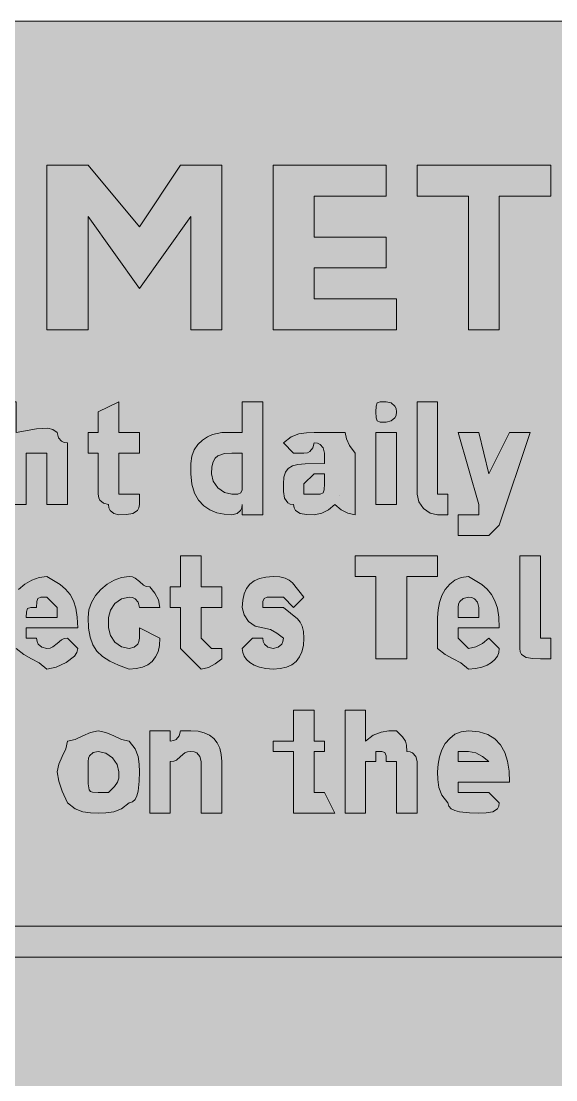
# Model space of a CAD drawing. Header units: metres. Extents: x 9 to 558, y 12 to 259.
# Drawn here: x 283.4 to 345.8, y 135.9 to 259.4 of the extents above; entities that cross this region are included whole.
import ezdxf

# ---------------------------------------------------------------- set-up
doc = ezdxf.new("R2010")
doc.units = ezdxf.units.M
for name, color, linetype, true_color in [('FILL_BLACK_000000', 7, 'Continuous', 0x000000), ('FILL_YELLOW_FFFF00', 7, 'Continuous', 0xffff00), ('STROKE_BLACK_000000', 7, 'Continuous', 0x000000)]:
    doc.layers.add(name, color=color, linetype=linetype, true_color=true_color)

msp = doc.modelspace()

# ---------------------------------------------------------------- hatches: boundary and pattern name
at = {"layer": 'FILL_BLACK_000000', "true_color": 0x000000}
h = msp.add_hatch(color=7, dxfattribs=at)
h.dxf.hatch_style = 1
h.paths.add_polyline_path([(291.21, 236.64), (291.21, 223.44), (286.41, 223.44), (286.41, 242.64), (291.21, 242.64), (297.21, 235.44), (302.01, 242.64), (306.81, 242.64), (306.81, 223.44), (303.21, 223.44), (303.21, 236.64), (297.21, 228.24), (291.21, 236.64)])
h = msp.add_hatch(color=7, dxfattribs=at)
h.dxf.hatch_style = 1
h.paths.add_polyline_path([(317.61, 227.04), (327.21, 227.04), (327.21, 223.44), (312.81, 223.44), (312.81, 242.64), (326.01, 242.64), (326.01, 239.04), (317.61, 239.04), (317.61, 234.24), (326.01, 234.24), (326.01, 230.64), (317.61, 230.64), (317.61, 227.04)])
h = msp.add_hatch(color=7, dxfattribs=at)
h.dxf.hatch_style = 1
h.paths.add_polyline_path([(339.21, 223.44), (335.61, 223.44), (335.61, 239.04), (329.61, 239.04), (329.61, 242.64), (345.21, 242.64), (345.21, 239.04), (339.21, 239.04), (339.21, 223.44)])
h = msp.add_hatch(color=7, dxfattribs=at)
h.dxf.hatch_style = 1
h.paths.add_polyline_path([(285.21, 211.89), (286.52, 211.95), (287.11, 211.78), (287.61, 211.44), (287.76, 210.84), (288.12, 210.43), (288.41, 210.29), (288.81, 210.24), (288.81, 207.84), (288.81, 203.04), (286.41, 203.04), (286.41, 207.84), (286.41, 209.04), (285.21, 209.04), (284.01, 209.04), (284.01, 207.84), (284.01, 203.04), (280.41, 203.04), (280.41, 215.04), (282.81, 215.04), (282.81, 211.44), (285.21, 211.89)])
h = msp.add_hatch(color=7, dxfattribs=at)
h.dxf.hatch_style = 1
h.paths.add_polyline_path([(297.21, 211.44), (297.21, 209.04), (294.81, 209.04), (294.81, 205.44), (294.81, 204.24), (296.01, 204.24), (297.21, 204.24), (297.21, 203.04), (297.16, 202.64), (297, 202.35), (296.46, 201.99), (295.69, 201.86), (294.81, 201.84), (294.21, 201.99), (293.8, 202.35), (293.66, 202.64), (293.61, 203.04), (293.01, 203.19), (292.6, 203.55), (292.46, 203.84), (292.41, 204.24), (292.41, 209.04), (291.21, 209.04), (291.21, 211.44), (292.41, 211.44), (292.41, 213.84), (294.81, 215.04), (294.81, 211.44), (297.21, 211.44)])
h = msp.add_hatch(color=7, dxfattribs=at)
h.dxf.hatch_style = 1
h.paths.add_polyline_path([(311.61, 215.04), (311.61, 201.84), (309.21, 201.84), (309.21, 203.04), (309.16, 202.64), (309.02, 202.35), (308.61, 201.99), (308.01, 201.84), (307.11, 201.9), (306.25, 202.08), (305.44, 202.41), (304.71, 202.89), (304.1, 203.54), (303.62, 204.37), (303.32, 205.4), (303.21, 206.64), (303.21, 207.84), (303.32, 208.68), (303.6, 209.41), (304.03, 210.03), (304.56, 210.54), (305.14, 210.93), (305.74, 211.21), (306.81, 211.44), (309.21, 211.44), (309.21, 215.04), (311.61, 215.04)])
h.paths.add_polyline_path([(309.21, 209.04), (308.01, 209.04), (307.13, 209), (306.36, 208.74), (306.05, 208.45), (305.82, 208.03), (305.66, 207.43), (305.61, 206.64), (305.82, 205.76), (306.36, 204.99), (307.13, 204.45), (308.01, 204.24), (308.7, 204.26), (309.06, 204.39), (309.19, 204.75), (309.21, 205.44), (309.21, 207.84), (309.21, 209.04)], flags=16)
h = msp.add_hatch(color=7, dxfattribs=at)
h.dxf.hatch_style = 1
h.paths.add_polyline_path([(327.16, 213.44), (327.02, 213.15), (326.61, 212.79), (326.01, 212.64), (325.32, 212.66), (324.96, 212.79), (324.83, 213.15), (324.81, 213.84), (324.83, 214.53), (324.96, 214.89), (325.32, 215.02), (326.01, 215.04), (326.61, 214.89), (327.02, 214.53), (327.16, 214.24), (327.21, 213.84), (327.16, 213.44)])
h = msp.add_hatch(color=7, dxfattribs=at)
h.dxf.hatch_style = 1
h.paths.add_polyline_path([(332.01, 205.44), (332.01, 204.24), (333.21, 204.24), (333.21, 203.04), (333.21, 201.84), (332.01, 201.84), (331.13, 202.05), (330.36, 202.59), (329.82, 203.36), (329.61, 204.24), (329.61, 215.04), (332.01, 215.04), (332.01, 205.44)])
h = msp.add_hatch(color=7, dxfattribs=at)
h.dxf.hatch_style = 1
h.paths.add_polyline_path([(318.66, 209.64), (318.3, 210.05), (318.01, 210.19), (317.61, 210.24), (317.46, 209.64), (317.1, 209.23), (316.81, 209.09), (316.41, 209.04), (315.21, 209.04), (314.01, 210.24), (314.91, 210.93), (315.81, 211.29), (316.71, 211.42), (317.61, 211.44), (321.21, 211.44), (321.36, 210.69), (321.72, 209.92), (322.41, 209.04), (322.41, 204.24), (322.41, 201.84), (321.53, 202.03), (320.76, 202.44), (320.01, 203.04), (319.26, 202.44), (318.49, 202.03), (317.61, 201.84), (316.73, 201.86), (315.96, 201.99), (315.42, 202.35), (315.26, 202.64), (315.21, 203.04), (314.81, 203.09), (314.52, 203.25), (314.16, 203.79), (314.03, 204.56), (314.01, 205.44), (314.07, 206.23), (314.25, 206.83), (314.58, 207.25), (315.06, 207.54), (315.71, 207.71), (316.54, 207.8), (318.81, 207.84), (318.81, 209.04), (318.66, 209.64)])
h.paths.add_polyline_path([(317.61, 204.24), (318.3, 204.26), (318.66, 204.39), (318.79, 204.75), (318.81, 205.44), (318.81, 206.64), (317.61, 206.64), (316.41, 205.44), (316.41, 204.24), (317.61, 204.24)], flags=16)
h = msp.add_hatch(color=7, dxfattribs=at)
h.dxf.hatch_style = 1
h.paths.add_polyline_path([(324.81, 203.04), (324.81, 211.44), (327.21, 211.44), (327.21, 203.04), (324.81, 203.04)])
h = msp.add_hatch(color=7, dxfattribs=at)
h.dxf.hatch_style = 1
h.paths.add_polyline_path([(339.21, 200.64), (338.01, 199.44), (334.41, 199.44), (334.41, 201.84), (335.61, 201.84), (336.81, 201.84), (336.81, 203.04), (334.41, 211.44), (336.81, 211.44), (338.01, 206.64), (340.41, 211.44), (342.81, 211.44), (339.21, 200.64)])
h = msp.add_hatch(color=7, dxfattribs=at)
h.dxf.hatch_style = 1
h.paths.add_polyline_path([(306.81, 191.04), (304.41, 191.04), (304.41, 187.44), (305.61, 186.24), (306.81, 186.24), (306.81, 185.04), (306.06, 184.44), (305.29, 184.03), (304.41, 183.84), (303.21, 185.04), (302.01, 186.24), (302.01, 191.04), (300.81, 191.04), (300.81, 193.44), (302.01, 193.44), (302.01, 197.04), (304.41, 197.04), (304.41, 193.44), (306.81, 193.44), (306.81, 191.04)])
h = msp.add_hatch(color=7, dxfattribs=at)
h.dxf.hatch_style = 1
h.paths.add_polyline_path([(328.41, 185.04), (324.81, 185.04), (324.81, 194.64), (322.41, 194.64), (322.41, 197.04), (332.01, 197.04), (332.01, 194.64), (328.41, 194.64), (328.41, 185.04)])
h = msp.add_hatch(color=7, dxfattribs=at)
h.dxf.hatch_style = 1
h.paths.add_polyline_path([(344.01, 187.44), (345.21, 187.44), (345.21, 185.04), (344.01, 185.04), (343.13, 185.06), (342.36, 185.19), (341.82, 185.55), (341.66, 185.84), (341.61, 186.24), (341.61, 197.04), (344.01, 197.04), (344.01, 187.44)])
h = msp.add_hatch(color=7, dxfattribs=at)
h.dxf.hatch_style = 1
h.paths.add_polyline_path([(284.01, 187.44), (285.21, 187.44), (285.26, 187.04), (285.4, 186.75), (285.81, 186.39), (286.41, 186.24), (286.81, 186.29), (287.12, 186.43), (287.61, 186.84), (288.1, 187.25), (288.41, 187.39), (288.81, 187.44), (290.01, 186.24), (289.9, 185.79), (289.62, 185.36), (288.66, 184.59), (287.48, 184.05), (286.41, 183.84), (285.51, 184.55), (284.61, 185.04), (283.71, 185.53), (282.81, 186.24), (282.12, 186.97), (281.76, 187.59), (281.63, 188.43), (281.61, 189.84), (281.72, 190.74), (282.02, 191.6), (282.5, 192.41), (283.11, 193.14), (283.84, 193.75), (284.65, 194.23), (285.51, 194.53), (286.41, 194.64), (287.98, 193.7), (288.6, 193.16), (289.11, 192.54), (289.5, 191.8), (289.78, 190.93), (289.95, 189.88), (290.01, 188.64), (284.01, 188.64), (284.01, 187.44)])
h.paths.add_polyline_path([(287.61, 191.04), (286.41, 192.24), (285.72, 192.22), (285.36, 192.09), (285.23, 191.73), (285.21, 191.04), (284.52, 191.02), (284.16, 190.89), (284.03, 190.53), (284.01, 189.84), (287.61, 189.84), (287.61, 191.04)], flags=16)
h = msp.add_hatch(color=7, dxfattribs=at)
h.dxf.hatch_style = 1
h.paths.add_polyline_path([(296.41, 194.59), (296.72, 194.45), (297.21, 194.04), (297.7, 193.63), (298.01, 193.49), (298.41, 193.44), (299.01, 192.69), (299.42, 191.92), (299.61, 191.04), (297.21, 191.04), (297.06, 191.64), (296.7, 192.05), (296.41, 192.19), (296.01, 192.24), (295.13, 192.03), (294.36, 191.49), (293.82, 190.72), (293.61, 189.84), (293.61, 188.64), (293.82, 187.76), (294.36, 186.99), (295.13, 186.45), (296.01, 186.24), (296.61, 186.39), (297.02, 186.75), (297.16, 187.04), (297.21, 187.44), (297.21, 188.64), (299.61, 187.44), (299.55, 186.6), (299.38, 185.87), (299.1, 185.25), (298.71, 184.74), (298.2, 184.35), (297.58, 184.07), (296.85, 183.9), (296.01, 183.84), (294.77, 184.29), (293.74, 184.78), (292.91, 185.32), (292.26, 185.94), (291.78, 186.68), (291.45, 187.55), (291.27, 188.6), (291.21, 189.84), (291.32, 190.74), (291.62, 191.6), (292.1, 192.41), (292.71, 193.14), (293.44, 193.75), (294.25, 194.23), (295.11, 194.53), (296.01, 194.64), (296.41, 194.59)])
h = msp.add_hatch(color=7, dxfattribs=at)
h.dxf.hatch_style = 1
h.paths.add_polyline_path([(316.35, 186.6), (316.18, 185.87), (315.9, 185.25), (315.51, 184.74), (315, 184.35), (314.38, 184.07), (313.65, 183.9), (312.81, 183.84), (311.97, 183.89), (311.23, 184.05), (310.62, 184.28), (310.11, 184.59), (309.72, 184.95), (309.44, 185.36), (309.27, 185.79), (309.21, 186.24), (310.41, 187.44), (311.61, 187.44), (311.66, 187.04), (311.8, 186.75), (312.21, 186.39), (312.81, 186.24), (313.41, 186.39), (313.82, 186.75), (313.96, 187.04), (314.01, 187.44), (313.26, 188.04), (312.49, 188.45), (311.61, 188.64), (310.73, 188.85), (309.96, 189.39), (309.42, 190.16), (309.21, 191.04), (309.27, 191.88), (309.44, 192.61), (309.72, 193.23), (310.11, 193.74), (310.62, 194.13), (311.23, 194.41), (311.97, 194.58), (312.81, 194.64), (313.6, 194.59), (314.22, 194.43), (314.69, 194.2), (315.06, 193.89), (316.41, 192.24), (315.21, 191.04), (314.01, 192.24), (312.81, 192.24), (312.12, 192.22), (311.76, 192.09), (311.63, 191.73), (311.61, 191.04), (314.01, 191.04), (315.66, 189.69), (315.97, 189.32), (316.2, 188.85), (316.36, 188.23), (316.41, 187.44), (316.35, 186.6)])
h = msp.add_hatch(color=7, dxfattribs=at)
h.dxf.hatch_style = 1
h.paths.add_polyline_path([(334.41, 187.44), (335.61, 186.24), (336.49, 186.43), (337.26, 186.84), (338.01, 187.44), (339.21, 186.24), (339.15, 185.79), (338.99, 185.36), (338.7, 184.95), (338.31, 184.59), (337.8, 184.28), (337.18, 184.05), (336.45, 183.89), (335.61, 183.84), (334.71, 184.55), (333.81, 185.04), (332.91, 185.53), (332.01, 186.24), (332.01, 189.84), (332.07, 190.74), (332.23, 191.6), (332.52, 192.41), (332.91, 193.14), (333.42, 193.75), (334.03, 194.23), (334.77, 194.53), (335.61, 194.64), (337.18, 193.7), (337.8, 193.16), (338.31, 192.54), (338.7, 191.8), (338.99, 190.93), (339.15, 189.88), (339.21, 188.64), (334.41, 188.64), (334.41, 187.44)])
h.paths.add_polyline_path([(336.81, 191.04), (336.66, 191.64), (336.3, 192.05), (336.01, 192.19), (335.61, 192.24), (335.01, 192.09), (334.6, 191.73), (334.46, 191.44), (334.41, 191.04), (334.41, 189.84), (336.81, 189.84), (336.81, 191.04)], flags=16)
h = msp.add_hatch(color=7, dxfattribs=at)
h.dxf.hatch_style = 1
h.paths.add_polyline_path([(318.81, 175.44), (318.81, 174.24), (317.61, 174.24), (317.61, 169.44), (318.81, 169.44), (320.01, 167.04), (317.61, 167.04), (315.21, 167.04), (315.21, 169.44), (315.21, 174.24), (312.81, 174.24), (312.81, 175.44), (315.21, 175.44), (315.21, 179.04), (317.61, 179.04), (317.61, 175.44), (318.81, 175.44)])
h = msp.add_hatch(color=7, dxfattribs=at)
h.dxf.hatch_style = 1
h.paths.add_polyline_path([(324.51, 176.13), (325.41, 176.49), (326.31, 176.62), (327.21, 176.64), (327.9, 175.93), (328.26, 175.44), (328.39, 174.95), (328.41, 174.24), (328.81, 174.19), (329.1, 174.05), (329.46, 173.64), (329.61, 173.04), (329.61, 167.04), (327.21, 167.04), (327.21, 173.04), (326.01, 173.04), (325.99, 173.73), (325.86, 174.09), (325.5, 174.22), (324.81, 174.24), (324.81, 173.04), (323.61, 173.04), (323.61, 167.04), (321.21, 167.04), (321.21, 179.04), (323.61, 179.04), (323.61, 175.44), (324.51, 176.13)])
h = msp.add_hatch(color=7, dxfattribs=at)
h.dxf.hatch_style = 1
h.paths.add_polyline_path([(297.06, 169.59), (296.92, 169.06), (296.7, 168.63), (296.41, 168.35), (296.01, 168.24), (295.11, 167.55), (294.21, 167.19), (293.31, 167.06), (292.41, 167.04), (291.51, 167.06), (290.61, 167.19), (289.71, 167.55), (288.81, 168.24), (288.21, 169.59), (287.8, 170.77), (287.61, 171.84), (287.8, 172.74), (288.21, 173.64), (288.62, 174.54), (288.81, 175.44), (289.71, 175.63), (290.61, 176.04), (291.51, 176.45), (292.41, 176.64), (293.31, 176.45), (294.21, 176.04), (295.11, 175.63), (296.01, 175.44), (296.7, 174.54), (297.06, 173.64), (297.19, 172.74), (297.21, 171.84), (297.19, 170.77), (297.06, 169.59)])
h.paths.add_polyline_path([(294.06, 173.49), (293.29, 174.03), (292.41, 174.24), (291.81, 174.09), (291.4, 173.73), (291.26, 173.44), (291.21, 173.04), (291.21, 171.84), (291.23, 170.45), (291.36, 169.74), (291.5, 169.57), (291.72, 169.48), (292.41, 169.44), (293.61, 169.44), (294.3, 170.15), (294.66, 170.64), (294.79, 171.13), (294.81, 171.84), (294.6, 172.72), (294.06, 173.49)], flags=16)
h = msp.add_hatch(color=7, dxfattribs=at)
h.dxf.hatch_style = 1
h.paths.add_polyline_path([(304.41, 167.04), (304.41, 171.84), (304.41, 173.04), (304.26, 173.64), (303.9, 174.05), (303.61, 174.19), (303.21, 174.24), (302.81, 174.19), (302.5, 174.05), (302.01, 173.64), (301.52, 173.23), (301.21, 173.09), (300.81, 173.04), (300.81, 167.04), (298.41, 167.04), (298.41, 176.64), (300.81, 176.64), (300.81, 175.44), (301.21, 175.49), (301.5, 175.63), (301.86, 176.04), (302.01, 176.64), (303.21, 176.64), (304.05, 176.58), (304.78, 176.41), (305.4, 176.13), (305.91, 175.74), (306.3, 175.23), (306.58, 174.62), (306.75, 173.88), (306.81, 173.04), (306.81, 167.04), (304.41, 167.04)])
h = msp.add_hatch(color=7, dxfattribs=at)
h.dxf.hatch_style = 1
h.paths.add_polyline_path([(334.41, 169.44), (336.81, 169.44), (338.01, 169.44), (339.21, 168.24), (339.16, 167.84), (339, 167.55), (338.46, 167.19), (337.69, 167.06), (336.81, 167.04), (335.74, 167.06), (334.56, 167.19), (334.03, 167.33), (333.6, 167.55), (333.32, 167.84), (333.21, 168.24), (332.52, 169.14), (332.16, 170.04), (332.03, 170.94), (332.01, 171.84), (332.07, 172.74), (332.23, 173.6), (332.52, 174.41), (332.91, 175.14), (333.42, 175.75), (334.03, 176.23), (334.77, 176.53), (335.61, 176.64), (336.85, 176.53), (337.88, 176.21), (338.71, 175.69), (339.36, 174.99), (339.84, 174.12), (340.17, 173.1), (340.35, 171.93), (340.41, 170.64), (334.41, 170.64), (334.41, 169.44)])
h.paths.add_polyline_path([(337.26, 173.64), (336.49, 174.05), (335.61, 174.24), (334.41, 174.24), (334.41, 173.04), (338.01, 173.04), (337.26, 173.64)], flags=16)
h = msp.add_hatch(color=7, dxfattribs=at)
h.dxf.hatch_style = 1
h.paths.add_polyline_path([(504.81, 153.84), (504.81, 150.24), (71.61, 150.24), (76.41, 145.44), (69.21, 145.44), (62.01, 152.64), (69.21, 158.64), (76.41, 158.64), (71.61, 153.84), (504.81, 153.84)])
at = {"layer": 'FILL_YELLOW_FFFF00', "true_color": 0xffff00}
h = msp.add_hatch(color=7, dxfattribs=at)
h.dxf.hatch_style = 1
h.paths.add_polyline_path([(552.02, 259.42), (553.41, 259.29), (554.8, 258.93), (556.41, 258.24), (557.1, 256.63), (557.46, 255.24), (557.59, 253.85), (557.61, 252.24), (557.61, 19.44), (557.61, 15.84), (557.01, 15.09), (556.6, 14.32), (556.41, 13.44), (554.8, 12.75), (553.41, 12.39), (552.02, 12.26), (550.41, 12.24), (16.41, 12.24), (14.01, 12.24), (13.13, 12.43), (12.36, 12.84), (11.61, 13.44), (10.22, 15.05), (9.8, 15.76), (9.51, 16.44), (9.25, 17.83), (9.21, 19.44), (9.21, 252.24), (9.21, 255.84), (9.61, 255.89), (9.92, 256.05), (10.41, 256.59), (10.9, 257.36), (11.61, 258.24), (12.36, 258.84), (13.13, 259.25), (14.01, 259.44), (16.41, 259.44), (550.41, 259.44), (552.02, 259.42)])

# ---------------------------------------------------------------- linework, layer by layer
at = {"layer": 'FILL_BLACK_000000', "lineweight": 0, "true_color": 0x000000}
for points in [[(291.21, 236.64), (291.21, 223.44), (286.41, 223.44), (286.41, 242.64), (291.21, 242.64), (297.21, 235.44), (302.01, 242.64), (306.81, 242.64), (306.81, 223.44), (303.21, 223.44), (303.21, 236.64), (297.21, 228.24)], [(317.61, 227.04), (327.21, 227.04), (327.21, 223.44), (312.81, 223.44), (312.81, 242.64), (326.01, 242.64), (326.01, 239.04), (317.61, 239.04), (317.61, 234.24), (326.01, 234.24), (326.01, 230.64), (317.61, 230.64)], [(339.21, 223.44), (335.61, 223.44), (335.61, 239.04), (329.61, 239.04), (329.61, 242.64), (345.21, 242.64), (345.21, 239.04), (339.21, 239.04)], [(285.21, 211.89), (286.52, 211.95), (287.11, 211.78), (287.61, 211.44), (287.76, 210.84), (288.12, 210.43), (288.41, 210.29), (288.81, 210.24), (288.81, 207.84), (288.81, 203.04), (286.41, 203.04), (286.41, 207.84), (286.41, 209.04), (285.21, 209.04), (284.01, 209.04), (284.01, 207.84), (284.01, 203.04), (280.41, 203.04), (280.41, 215.04), (282.81, 215.04), (282.81, 211.44)], [(297.21, 211.44), (297.21, 209.04), (294.81, 209.04), (294.81, 205.44), (294.81, 204.24), (296.01, 204.24), (297.21, 204.24), (297.21, 203.04), (297.16, 202.64), (297, 202.35), (296.46, 201.99), (295.69, 201.86), (294.81, 201.84), (294.21, 201.99), (293.8, 202.35), (293.66, 202.64), (293.61, 203.04), (293.01, 203.19), (292.6, 203.55), (292.46, 203.84), (292.41, 204.24), (292.41, 209.04), (291.21, 209.04), (291.21, 211.44), (292.41, 211.44), (292.41, 213.84), (294.81, 215.04), (294.81, 211.44)], [(311.61, 215.04), (311.61, 201.84), (309.21, 201.84), (309.21, 203.04), (309.16, 202.64), (309.02, 202.35), (308.61, 201.99), (308.01, 201.84), (307.11, 201.9), (306.25, 202.08), (305.44, 202.41), (304.71, 202.89), (304.1, 203.54), (303.62, 204.37), (303.32, 205.4), (303.21, 206.64), (303.21, 207.84), (303.32, 208.68), (303.6, 209.41), (304.03, 210.03), (304.56, 210.54), (305.14, 210.93), (305.74, 211.21), (306.81, 211.44), (309.21, 211.44), (309.21, 215.04)], [(327.16, 213.44), (327.02, 213.15), (326.61, 212.79), (326.01, 212.64), (325.32, 212.66), (324.96, 212.79), (324.83, 213.15), (324.81, 213.84), (324.83, 214.53), (324.96, 214.89), (325.32, 215.02), (326.01, 215.04), (326.61, 214.89), (327.02, 214.53), (327.16, 214.24), (327.21, 213.84)], [(332.01, 205.44), (332.01, 204.24), (333.21, 204.24), (333.21, 203.04), (333.21, 201.84), (332.01, 201.84), (331.13, 202.05), (330.36, 202.59), (329.82, 203.36), (329.61, 204.24), (329.61, 215.04), (332.01, 215.04)], [(318.66, 209.64), (318.3, 210.05), (318.01, 210.19), (317.61, 210.24), (317.46, 209.64), (317.1, 209.23), (316.81, 209.09), (316.41, 209.04), (315.21, 209.04), (314.01, 210.24), (314.91, 210.93), (315.81, 211.29), (316.71, 211.42), (317.61, 211.44), (321.21, 211.44), (321.36, 210.69), (321.72, 209.92), (322.41, 209.04), (322.41, 204.24), (322.41, 201.84), (321.53, 202.03), (320.76, 202.44), (320.01, 203.04), (319.26, 202.44), (318.49, 202.03), (317.61, 201.84), (316.73, 201.86), (315.96, 201.99), (315.42, 202.35), (315.26, 202.64), (315.21, 203.04), (314.81, 203.09), (314.52, 203.25), (314.16, 203.79), (314.03, 204.56), (314.01, 205.44), (314.07, 206.23), (314.25, 206.83), (314.58, 207.25), (315.06, 207.54), (315.71, 207.71), (316.54, 207.8), (318.81, 207.84), (318.81, 209.04)], [(324.81, 203.04), (324.81, 211.44), (327.21, 211.44), (327.21, 203.04)], [(339.21, 200.64), (338.01, 199.44), (334.41, 199.44), (334.41, 201.84), (335.61, 201.84), (336.81, 201.84), (336.81, 203.04), (334.41, 211.44), (336.81, 211.44), (338.01, 206.64), (340.41, 211.44), (342.81, 211.44)], [(309.21, 209.04), (308.01, 209.04), (307.13, 209), (306.36, 208.74), (306.05, 208.45), (305.82, 208.03), (305.66, 207.43), (305.61, 206.64), (305.82, 205.76), (306.36, 204.99), (307.13, 204.45), (308.01, 204.24), (308.7, 204.26), (309.06, 204.39), (309.19, 204.75), (309.21, 205.44), (309.21, 207.84)], [(317.61, 204.24), (318.3, 204.26), (318.66, 204.39), (318.79, 204.75), (318.81, 205.44), (318.81, 206.64), (317.61, 206.64), (316.41, 205.44), (316.41, 204.24)], [(306.81, 191.04), (304.41, 191.04), (304.41, 187.44), (305.61, 186.24), (306.81, 186.24), (306.81, 185.04), (306.06, 184.44), (305.29, 184.03), (304.41, 183.84), (303.21, 185.04), (302.01, 186.24), (302.01, 191.04), (300.81, 191.04), (300.81, 193.44), (302.01, 193.44), (302.01, 197.04), (304.41, 197.04), (304.41, 193.44), (306.81, 193.44)], [(328.41, 185.04), (324.81, 185.04), (324.81, 194.64), (322.41, 194.64), (322.41, 197.04), (332.01, 197.04), (332.01, 194.64), (328.41, 194.64)], [(344.01, 187.44), (345.21, 187.44), (345.21, 185.04), (344.01, 185.04), (343.13, 185.06), (342.36, 185.19), (341.82, 185.55), (341.66, 185.84), (341.61, 186.24), (341.61, 197.04), (344.01, 197.04)], [(296.41, 194.59), (296.72, 194.45), (297.21, 194.04), (297.7, 193.63), (298.01, 193.49), (298.41, 193.44), (299.01, 192.69), (299.42, 191.92), (299.61, 191.04), (297.21, 191.04), (297.06, 191.64), (296.7, 192.05), (296.41, 192.19), (296.01, 192.24), (295.13, 192.03), (294.36, 191.49), (293.82, 190.72), (293.61, 189.84), (293.61, 188.64), (293.82, 187.76), (294.36, 186.99), (295.13, 186.45), (296.01, 186.24), (296.61, 186.39), (297.02, 186.75), (297.16, 187.04), (297.21, 187.44), (297.21, 188.64), (299.61, 187.44), (299.55, 186.6), (299.38, 185.87), (299.1, 185.25), (298.71, 184.74), (298.2, 184.35), (297.58, 184.07), (296.85, 183.9), (296.01, 183.84), (294.77, 184.29), (293.74, 184.78), (292.91, 185.32), (292.26, 185.94), (291.78, 186.68), (291.45, 187.55), (291.27, 188.6), (291.21, 189.84), (291.32, 190.74), (291.62, 191.6), (292.1, 192.41), (292.71, 193.14), (293.44, 193.75), (294.25, 194.23), (295.11, 194.53), (296.01, 194.64)], [(316.35, 186.6), (316.18, 185.87), (315.9, 185.25), (315.51, 184.74), (315, 184.35), (314.38, 184.07), (313.65, 183.9), (312.81, 183.84), (311.97, 183.89), (311.23, 184.05), (310.62, 184.28), (310.11, 184.59), (309.72, 184.95), (309.44, 185.36), (309.27, 185.79), (309.21, 186.24), (310.41, 187.44), (311.61, 187.44), (311.66, 187.04), (311.8, 186.75), (312.21, 186.39), (312.81, 186.24), (313.41, 186.39), (313.82, 186.75), (313.96, 187.04), (314.01, 187.44), (313.26, 188.04), (312.49, 188.45), (311.61, 188.64), (310.73, 188.85), (309.96, 189.39), (309.42, 190.16), (309.21, 191.04), (309.27, 191.88), (309.44, 192.61), (309.72, 193.23), (310.11, 193.74), (310.62, 194.13), (311.23, 194.41), (311.97, 194.58), (312.81, 194.64), (313.6, 194.59), (314.22, 194.43), (314.69, 194.2), (315.06, 193.89), (316.41, 192.24), (315.21, 191.04), (314.01, 192.24), (312.81, 192.24), (312.12, 192.22), (311.76, 192.09), (311.63, 191.73), (311.61, 191.04), (314.01, 191.04), (315.66, 189.69), (315.97, 189.32), (316.2, 188.85), (316.36, 188.23), (316.41, 187.44)], [(334.41, 187.44), (335.61, 186.24), (336.49, 186.43), (337.26, 186.84), (338.01, 187.44), (339.21, 186.24), (339.15, 185.79), (338.99, 185.36), (338.7, 184.95), (338.31, 184.59), (337.8, 184.28), (337.18, 184.05), (336.45, 183.89), (335.61, 183.84), (334.71, 184.55), (333.81, 185.04), (332.91, 185.53), (332.01, 186.24), (332.01, 189.84), (332.07, 190.74), (332.23, 191.6), (332.52, 192.41), (332.91, 193.14), (333.42, 193.75), (334.03, 194.23), (334.77, 194.53), (335.61, 194.64), (337.18, 193.7), (337.8, 193.16), (338.31, 192.54), (338.7, 191.8), (338.99, 190.93), (339.15, 189.88), (339.21, 188.64), (334.41, 188.64)], [(287.61, 191.04), (286.41, 192.24), (285.72, 192.22), (285.36, 192.09), (285.23, 191.73), (285.21, 191.04), (284.52, 191.02), (284.16, 190.89), (284.03, 190.53), (284.01, 189.84), (287.61, 189.84)], [(336.81, 191.04), (336.66, 191.64), (336.3, 192.05), (336.01, 192.19), (335.61, 192.24), (335.01, 192.09), (334.6, 191.73), (334.46, 191.44), (334.41, 191.04), (334.41, 189.84), (336.81, 189.84)], [(318.81, 175.44), (318.81, 174.24), (317.61, 174.24), (317.61, 169.44), (318.81, 169.44), (320.01, 167.04), (317.61, 167.04), (315.21, 167.04), (315.21, 169.44), (315.21, 174.24), (312.81, 174.24), (312.81, 175.44), (315.21, 175.44), (315.21, 179.04), (317.61, 179.04), (317.61, 175.44)], [(324.51, 176.13), (325.41, 176.49), (326.31, 176.62), (327.21, 176.64), (327.9, 175.93), (328.26, 175.44), (328.39, 174.95), (328.41, 174.24), (328.81, 174.19), (329.1, 174.05), (329.46, 173.64), (329.61, 173.04), (329.61, 167.04), (327.21, 167.04), (327.21, 173.04), (326.01, 173.04), (325.99, 173.73), (325.86, 174.09), (325.5, 174.22), (324.81, 174.24), (324.81, 173.04), (323.61, 173.04), (323.61, 167.04), (321.21, 167.04), (321.21, 179.04), (323.61, 179.04), (323.61, 175.44)], [(297.06, 169.59), (296.92, 169.06), (296.7, 168.63), (296.41, 168.35), (296.01, 168.24), (295.11, 167.55), (294.21, 167.19), (293.31, 167.06), (292.41, 167.04), (291.51, 167.06), (290.61, 167.19), (289.71, 167.55), (288.81, 168.24), (288.21, 169.59), (287.8, 170.77), (287.61, 171.84), (287.8, 172.74), (288.21, 173.64), (288.62, 174.54), (288.81, 175.44), (289.71, 175.63), (290.61, 176.04), (291.51, 176.45), (292.41, 176.64), (293.31, 176.45), (294.21, 176.04), (295.11, 175.63), (296.01, 175.44), (296.7, 174.54), (297.06, 173.64), (297.19, 172.74), (297.21, 171.84), (297.19, 170.77)], [(304.41, 167.04), (304.41, 171.84), (304.41, 173.04), (304.26, 173.64), (303.9, 174.05), (303.61, 174.19), (303.21, 174.24), (302.81, 174.19), (302.5, 174.05), (302.01, 173.64), (301.52, 173.23), (301.21, 173.09), (300.81, 173.04), (300.81, 167.04), (298.41, 167.04), (298.41, 176.64), (300.81, 176.64), (300.81, 175.44), (301.21, 175.49), (301.5, 175.63), (301.86, 176.04), (302.01, 176.64), (303.21, 176.64), (304.05, 176.58), (304.78, 176.41), (305.4, 176.13), (305.91, 175.74), (306.3, 175.23), (306.58, 174.62), (306.75, 173.88), (306.81, 173.04), (306.81, 167.04)], [(334.41, 169.44), (336.81, 169.44), (338.01, 169.44), (339.21, 168.24), (339.16, 167.84), (339, 167.55), (338.46, 167.19), (337.69, 167.06), (336.81, 167.04), (335.74, 167.06), (334.56, 167.19), (334.03, 167.33), (333.6, 167.55), (333.32, 167.84), (333.21, 168.24), (332.52, 169.14), (332.16, 170.04), (332.03, 170.94), (332.01, 171.84), (332.07, 172.74), (332.23, 173.6), (332.52, 174.41), (332.91, 175.14), (333.42, 175.75), (334.03, 176.23), (334.77, 176.53), (335.61, 176.64), (336.85, 176.53), (337.88, 176.21), (338.71, 175.69), (339.36, 174.99), (339.84, 174.12), (340.17, 173.1), (340.35, 171.93), (340.41, 170.64), (334.41, 170.64)], [(294.06, 173.49), (293.29, 174.03), (292.41, 174.24), (291.81, 174.09), (291.4, 173.73), (291.26, 173.44), (291.21, 173.04), (291.21, 171.84), (291.23, 170.45), (291.36, 169.74), (291.5, 169.57), (291.72, 169.48), (292.41, 169.44), (293.61, 169.44), (294.3, 170.15), (294.66, 170.64), (294.79, 171.13), (294.81, 171.84), (294.6, 172.72)], [(337.26, 173.64), (336.49, 174.05), (335.61, 174.24), (334.41, 174.24), (334.41, 173.04), (338.01, 173.04)], [(504.81, 153.84), (504.81, 150.24), (71.61, 150.24), (76.41, 145.44), (69.21, 145.44), (62.01, 152.64), (69.21, 158.64), (76.41, 158.64), (71.61, 153.84)]]:
    msp.add_lwpolyline(points, close=True, dxfattribs=at)
msp.add_lwpolyline([(283.11, 193.14), (283.84, 193.75), (284.65, 194.23), (285.51, 194.53), (286.41, 194.64), (287.98, 193.7), (288.6, 193.16), (289.11, 192.54), (289.5, 191.8), (289.78, 190.93), (289.95, 189.88), (290.01, 188.64), (284.01, 188.64), (284.01, 187.44), (285.21, 187.44), (285.26, 187.04), (285.4, 186.75), (285.81, 186.39), (286.41, 186.24), (286.81, 186.29), (287.12, 186.43), (287.61, 186.84), (288.1, 187.25), (288.41, 187.39), (288.81, 187.44), (290.01, 186.24), (289.9, 185.79), (289.62, 185.36), (288.66, 184.59), (287.48, 184.05), (286.41, 183.84), (285.51, 184.55), (284.61, 185.04), (283.71, 185.53), (282.81, 186.24)], dxfattribs=at)
at = {"layer": 'FILL_YELLOW_FFFF00', "lineweight": 0, "true_color": 0xffff00}
msp.add_lwpolyline([(16.41, 259.44), (550.41, 259.44), (552.02, 259.42), (553.41, 259.29), (554.8, 258.93), (556.41, 258.24), (557.1, 256.63), (557.46, 255.24), (557.59, 253.85), (557.61, 252.24), (557.61, 19.44), (557.61, 15.84), (557.01, 15.09), (556.6, 14.32), (556.41, 13.44), (554.8, 12.75), (553.41, 12.39), (552.02, 12.26), (550.41, 12.24), (16.41, 12.24)], dxfattribs=at)
at = {"layer": 'STROKE_BLACK_000000', "lineweight": 0, "true_color": 0x000000}
msp.add_lwpolyline([(320.61, 204.08), (320.61, 204.08)], dxfattribs=at)

doc.saveas('drawing.dxf')
